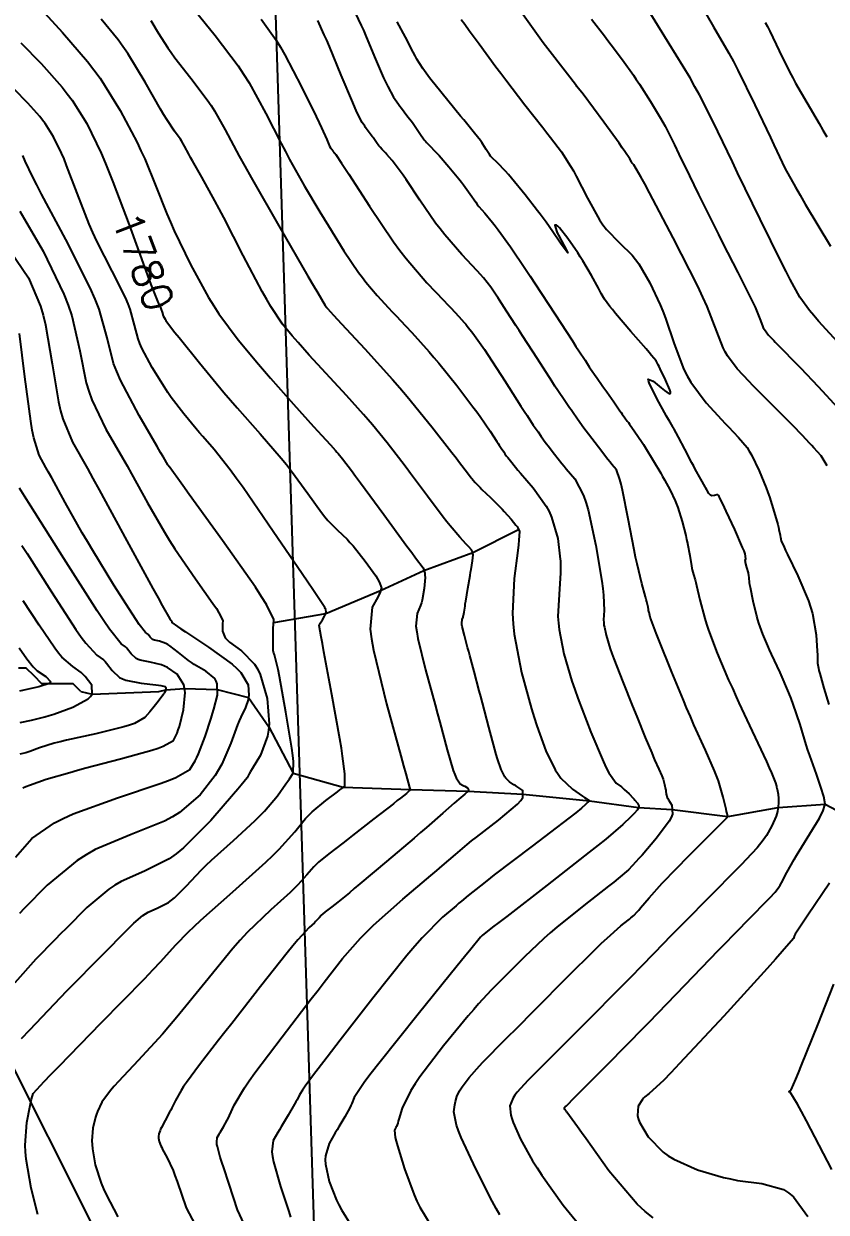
# Model space of a CAD drawing. Header units: metres. Extents: x 837117 to 838479, y 1189012 to 1191015.
# Drawn here: x 838181.6 to 838284.3, y 1190084.5 to 1190236.5 of the extents above; entities that cross this region are included whole.
import ezdxf

# ---------------------------------------------------------------- set-up
doc = ezdxf.new("R2010")
doc.units = ezdxf.units.M
doc.header["$LTSCALE"] = 0.3
for name, color, linetype in [('CORREDORVIA', 70, 'Continuous'), ('COTAS 10', 1, 'Continuous'), ('COTAS INT', 252, 'Continuous'), ('DRENAJE', 5, 'Continuous'), ('VIA1', 50, 'Continuous')]:
    doc.layers.add(name, color=color, linetype=linetype)
doc.styles.get("Standard").update_dxf_attribs({"font": 'simplex.shx'})

msp = doc.modelspace()

# ---------------------------------------------------------------- linework, layer by layer
at = {"layer": 'CORREDORVIA'}
msp.add_lwpolyline([(837910.68, 1191000.96), (838157.03, 1190996.19), (838237.17, 1190821.34), (838237, 1190602.88), (838240.03, 1190437.2), (838223.54, 1190366.27), (838212.2, 1190288.92), (838221.4, 1189997.88), (837954.54, 1189509.17), (837751.16, 1189231.38), (837593.19, 1189234.4), (837744.49, 1189686.61), (837750.28, 1189933.97), (837723.62, 1190051.52), (837726.09, 1190134.48), (837885.38, 1190229.43), (837983.18, 1190344.12), (837817.55, 1190502.19), (837798.03, 1190660.17), (837963.57, 1190795.98)], close=True, dxfattribs=at)
at = {"layer": 'COTAS 10'}
for points in [[(838284.47, 1190179.99), (838283.68, 1190181.27), (838282.77, 1190182.28), (838282.51, 1190182.56), (838282.24, 1190182.84), (838281.27, 1190183.89), (838280.07, 1190185.14), (838279.66, 1190185.55), (838279.22, 1190185.99), (838277.37, 1190187.83), (838275.43, 1190189.77), (838274.95, 1190190.27), (838274.48, 1190190.75), (838272.95, 1190192.39), (838271.71, 1190194.06), (838271.41, 1190194.56), (838271.14, 1190195.09), (838270.34, 1190197.17), (838269.09, 1190200.35), (838268.53, 1190201.58), (838267.88, 1190202.95), (838264.75, 1190209.14), (838261.72, 1190214.93), (838261.12, 1190216.05), (838260.62, 1190216.96), (838259.72, 1190218.5), (838259.5, 1190218.72), (838259.44, 1190218.8), (838259.39, 1190218.89), (838259.19, 1190219.25), (838258.55, 1190220.22), (838258.23, 1190220.69), (838257.83, 1190221.25), (838255.85, 1190223.97), (838253.2, 1190227.52), (838252.42, 1190228.54), (838252.38, 1190228.6), (838251.52, 1190229.72), (838248.1, 1190234.09), (838244.91, 1190238.59)], [(838211.99, 1190237.15), (838213.88, 1190234.47), (838214.44, 1190233.56), (838215, 1190232.59), (838217.15, 1190228.49), (838219.01, 1190224.68), (838219.39, 1190223.89), (838219.71, 1190223.22), (838220.39, 1190221.73), (838220.64, 1190221.12), (838220.7, 1190221), (838220.74, 1190220.9), (838220.85, 1190220.68), (838220.91, 1190220.59), (838220.93, 1190220.57), (838220.94, 1190220.55), (838221.01, 1190220.46), (838221.08, 1190220.37), (838221.11, 1190220.32), (838221.17, 1190220.24), (838221.22, 1190220.16), (838221.24, 1190220.14), (838221.25, 1190220.13), (838221.29, 1190220.08), (838221.35, 1190220.02), (838221.38, 1190220), (838221.4, 1190219.97), (838221.52, 1190219.83), (838222.27, 1190218.72), (838222.69, 1190218.08), (838223.2, 1190217.29), (838225.84, 1190213.21), (838228.94, 1190208.65), (838229.75, 1190207.55), (838230.54, 1190206.52), (838233.2, 1190203.4), (838235.37, 1190201.12), (838235.84, 1190200.62), (838236.25, 1190200.18), (838237.29, 1190199.08), (838237.97, 1190198.31), (838238.17, 1190198.09), (838238.36, 1190197.86), (838239.08, 1190196.97), (838240.14, 1190195.47), (838240.56, 1190194.85), (838241.03, 1190194.14), (838243.17, 1190190.85), (838245.24, 1190187.62), (838245.66, 1190186.96), (838246.03, 1190186.4), (838246.82, 1190185.2), (838247.21, 1190184.65), (838247.33, 1190184.49), (838247.44, 1190184.33), (838247.85, 1190183.73), (838248.36, 1190183.02), (838248.53, 1190182.78), (838248.72, 1190182.53), (838249.53, 1190181.48), (838250.48, 1190180.29), (838250.76, 1190179.95), (838251.05, 1190179.6), (838252.15, 1190178.31), (838253.26, 1190176.2), (838253.56, 1190175.33), (838253.85, 1190174.35), (838254.85, 1190169.78), (838255.6, 1190165.24), (838255.73, 1190164.28), (838255.82, 1190163.44), (838255.89, 1190161.47), (838255.83, 1190160.28), (838255.85, 1190159.94), (838255.88, 1190159.59), (838255.93, 1190159.33), (838256.14, 1190158.29), (838256.68, 1190156.56), (838256.9, 1190155.95), (838257.15, 1190155.27), (838258.29, 1190152.33), (838259.55, 1190149.22), (838259.87, 1190148.43), (838260.17, 1190147.67), (838261.17, 1190145.22), (838262, 1190143.23), (838262.19, 1190142.77), (838262.37, 1190142.35), (838262.9, 1190141.17), (838263.28, 1190140.31), (838263.37, 1190140.09), (838263.44, 1190139.88), (838263.65, 1190139.19), (838263.77, 1190138.61), (838263.79, 1190138.48), (838263.81, 1190138.35), (838263.85, 1190137.96), (838263.97, 1190137.54), (838264.04, 1190137.4), (838264.13, 1190137.24), (838264.59, 1190136.54), (838264.64, 1190135.42), (838264.47, 1190134.99), (838264.21, 1190134.5), (838262.61, 1190132.32), (838260.76, 1190130.17), (838260.35, 1190129.71), (838259.98, 1190129.29), (838259.01, 1190128.27), (838257.71, 1190127.17), (838257.14, 1190126.71), (838256.48, 1190126.18), (838253.31, 1190123.71), (838249.85, 1190120.94), (838249, 1190120.22), (838248.19, 1190119.51), (838245.68, 1190117.15), (838243.68, 1190115.14), (838243.21, 1190114.67), (838242.76, 1190114.22), (838241.43, 1190112.9), (838239.82, 1190111.14), (838239.19, 1190110.41), (838238.5, 1190109.58), (838235.34, 1190105.75), (838232.31, 1190101.79), (838231.69, 1190100.89), (838231.16, 1190100.06), (838230.04, 1190097.79), (838229.62, 1190096.38), (838229.53, 1190096.1), (838229.46, 1190095.87), (838229.31, 1190095.45), (838229.24, 1190095.32), (838229.21, 1190095.27), (838229.18, 1190095.21), (838229.04, 1190094.97), (838229.14, 1190094.04), (838229.26, 1190093.55), (838229.42, 1190092.97), (838230.33, 1190090.01), (838231.56, 1190086.7), (838231.93, 1190085.89), (838232.3, 1190085.12), (838233.74, 1190082.71)], [(838181.21, 1190234.12), (838183.78, 1190231.48), (838186.48, 1190228.43), (838187.13, 1190227.59), (838187.75, 1190226.76), (838189.65, 1190223.78), (838191.48, 1190219.99), (838192.05, 1190218.65), (838192.65, 1190217.19), (838192.97, 1190216.34), (838195.05, 1190210.83), (838197.19, 1190204.93), (838197.63, 1190203.75), (838198, 1190202.76), (838198.79, 1190200.83), (838199.08, 1190200.26), (838199.14, 1190200.12), (838199.18, 1190200), (838199.28, 1190199.66), (838199.36, 1190199.36), (838199.39, 1190199.26), (838199.44, 1190199.16), (838199.66, 1190198.74), (838199.77, 1190198.59), (838200.5, 1190197.6), (838200.93, 1190197.05), (838201.46, 1190196.39), (838204.08, 1190193.15), (838207.21, 1190189.38), (838208.05, 1190188.38), (838208.89, 1190187.41), (838211.84, 1190184.07), (838214.54, 1190180.96), (838215.21, 1190180.13), (838215.86, 1190179.3), (838217.95, 1190176.43), (838219.69, 1190174.01), (838220.11, 1190173.47), (838220.51, 1190172.99), (838221.76, 1190171.74), (838222.97, 1190170.59), (838223.35, 1190170.18), (838223.74, 1190169.73), (838225.3, 1190167.77), (838226.64, 1190165.89), (838226.89, 1190165.5), (838227.09, 1190165.15), (838227.37, 1190164.35), (838227.16, 1190163.7), (838227.04, 1190163.45), (838226.9, 1190163.17), (838226.2, 1190161.89), (838225.95, 1190159.09), (838226.1, 1190157.85), (838226.34, 1190156.41), (838228.01, 1190149.51), (838229.86, 1190142.87), (838230.21, 1190141.59), (838230.5, 1190140.55), (838230.98, 1190138.81), (838231.03, 1190138.67), (838231.04, 1190138.64), (838231.05, 1190138.62), (838231.09, 1190138.57), (838231.1, 1190138.54), (838231.09, 1190138.52), (838231.08, 1190138.5), (838230.99, 1190138.42), (838230.86, 1190138.3), (838230.82, 1190138.26), (838230.77, 1190138.22), (838230.58, 1190138.06), (838229.82, 1190137.45), (838229.41, 1190137.13), (838228.91, 1190136.74), (838226.42, 1190134.79), (838223.69, 1190132.66), (838223.04, 1190132.16), (838222.44, 1190131.69), (838220.65, 1190130.34), (838219.33, 1190129.26), (838219.01, 1190128.97), (838218.71, 1190128.68), (838217.83, 1190127.65), (838216.67, 1190126.34), (838216.2, 1190125.88), (838215.67, 1190125.37), (838213.22, 1190123.17), (838210.19, 1190120.24), (838209.29, 1190119.26), (838208.36, 1190118.22), (838204.78, 1190113.87), (838201.19, 1190109.42), (838200.25, 1190108.3), (838199.33, 1190107.25), (838196.2, 1190103.87), (838193.68, 1190101.21), (838193.15, 1190100.6), (838192.68, 1190100.05), (838191.58, 1190098.54), (838191, 1190097.34), (838190.87, 1190096.99), (838190.75, 1190096.62), (838190.4, 1190095.22), (838190.29, 1190093.61), (838190.31, 1190093.11), (838190.35, 1190092.59), (838190.71, 1190090.53), (838191.47, 1190088.17), (838191.77, 1190087.46), (838192.1, 1190086.73), (838193.62, 1190083.86)], [(838180.5, 1190129.92), (838182.58, 1190132.28), (838185.5, 1190134.3), (838186.62, 1190134.86), (838187.88, 1190135.43), (838193.59, 1190137.5), (838199.02, 1190139.32), (838200.11, 1190139.73), (838201.03, 1190140.1), (838202.84, 1190141.11), (838203.54, 1190142.22), (838203.75, 1190142.65), (838203.96, 1190143.13), (838204.8, 1190145.32), (838205.57, 1190147.69), (838205.75, 1190148.28), (838205.91, 1190148.84), (838206.36, 1190150.64), (838206.35, 1190152.09), (838206.21, 1190152.43), (838206.02, 1190152.75), (838204.87, 1190153.7), (838203.41, 1190154.54), (838203.03, 1190154.79), (838202.65, 1190155.05), (838201.39, 1190156.07), (838200.28, 1190156.94), (838200.01, 1190157.12), (838199.75, 1190157.26), (838198.93, 1190157.52), (838198.31, 1190157.65), (838198.18, 1190157.7), (838198.06, 1190157.76), (838197.75, 1190158.04), (838197.54, 1190158.34), (838197.47, 1190158.41), (838197.41, 1190158.47), (838197.14, 1190158.66), (838196.36, 1190159.68), (838195.96, 1190160.27), (838195.48, 1190160.99), (838193.11, 1190164.71), (838190.4, 1190169.13), (838189.71, 1190170.29), (838189.04, 1190171.42), (838186.87, 1190175.29), (838185.14, 1190178.46), (838184.75, 1190179.16), (838184.41, 1190179.78), (838183.52, 1190181.36), (838182.86, 1190183.54), (838182.66, 1190184.54), (838182.46, 1190185.71), (838181.7, 1190191.36), (838181, 1190196.9)], [(838285.08, 1190089.91), (838281.84, 1190096.16), (838281.2, 1190097.35), (838280.68, 1190098.31), (838279.73, 1190099.84), (838279.57, 1190099.86), (838279.56, 1190099.87), (838279.55, 1190099.88), (838279.59, 1190099.93), (838279.71, 1190100), (838279.74, 1190100.02), (838279.77, 1190100.04), (838279.87, 1190100.14), (838280.45, 1190101.48), (838280.79, 1190102.29), (838281.19, 1190103.28), (838283.27, 1190108.45), (838285.34, 1190113.65)]]:
    msp.add_lwpolyline(points, dxfattribs=at)
at = {"layer": 'COTAS INT'}
for points in [[(838183.75, 1190238.47), (838186.51, 1190235.45), (838189.74, 1190231.74), (838190.56, 1190230.67), (838191.34, 1190229.58), (838193.93, 1190225.45), (838196.07, 1190221.37), (838196.58, 1190220.3), (838197.06, 1190219.27), (838198.48, 1190215.76), (838199.88, 1190212.21), (838200.35, 1190211.14), (838200.85, 1190210.04), (838202.92, 1190205.76), (838205.24, 1190201.53), (838205.9, 1190200.46), (838206.57, 1190199.44), (838209.01, 1190196.1), (838211.62, 1190192.98), (838212.38, 1190192.09), (838213.15, 1190191.2), (838216.1, 1190187.88), (838218.69, 1190185.03), (838219.24, 1190184.42), (838219.72, 1190183.89), (838220.86, 1190182.65), (838221.51, 1190181.94), (838221.68, 1190181.74), (838221.84, 1190181.55), (838222.4, 1190180.86), (838223.53, 1190179.36), (838224.06, 1190178.65), (838224.68, 1190177.81), (838227.69, 1190173.73), (838230.65, 1190169.69), (838231.25, 1190168.89), (838231.74, 1190168.21), (838232.71, 1190166.91), (838232.93, 1190166.24), (838232.95, 1190165.98), (838232.96, 1190165.67), (838232.86, 1190164.28), (838232.59, 1190162.8), (838232.5, 1190162.45), (838232.39, 1190162.11), (838231.95, 1190161.1), (838231.8, 1190159.47), (838231.89, 1190158.75), (838232.03, 1190157.9), (838233.01, 1190153.88), (838234.25, 1190149.4), (838234.56, 1190148.26), (838234.85, 1190147.17), (838235.8, 1190143.64), (838236.57, 1190141), (838236.76, 1190140.49), (838236.93, 1190140.06), (838237.44, 1190139.28), (838237.84, 1190139.09), (838237.94, 1190139.04), (838238.04, 1190138.98), (838238.39, 1190138.77), (838238.54, 1190138.51), (838238.52, 1190138.43), (838238.47, 1190138.33), (838238.07, 1190137.95), (838237.29, 1190137.31), (838237, 1190137.06), (838236.68, 1190136.79), (838235.25, 1190135.52), (838233.15, 1190133.68), (838232.4, 1190133.04), (838231.58, 1190132.34), (838228.03, 1190129.33), (838224.63, 1190126.47), (838223.9, 1190125.87), (838223.28, 1190125.35), (838221.8, 1190124.15), (838221.03, 1190123.55), (838220.68, 1190123.28), (838220.18, 1190122.9), (838219.81, 1190122.6), (838219.72, 1190122.52), (838219.64, 1190122.44), (838219.39, 1190122.15), (838219.07, 1190121.78), (838218.94, 1190121.65), (838218.79, 1190121.51), (838218.1, 1190120.89), (838216.66, 1190119.31), (838216.03, 1190118.56), (838215.3, 1190117.67), (838211.87, 1190113.33), (838208.2, 1190108.62), (838207.32, 1190107.5), (838206.51, 1190106.46), (838204.09, 1190103.33), (838202.39, 1190101.05), (838202.03, 1190100.53), (838201.72, 1190100.06), (838200.99, 1190098.78), (838200.53, 1190097.8), (838200.39, 1190097.53), (838200.25, 1190097.25), (838199.69, 1190096.22), (838199.2, 1190095.31), (838199.1, 1190095.11), (838199.02, 1190094.94), (838198.85, 1190094.49), (838198.83, 1190094.16), (838198.83, 1190094.05), (838198.84, 1190093.95), (838198.92, 1190093.52), (838199.13, 1190092.94), (838199.23, 1190092.73), (838199.34, 1190092.5), (838199.9, 1190091.5), (838200.68, 1190089.82), (838200.93, 1190089.16), (838201.21, 1190088.41), (838202.37, 1190085.02), (838204.62, 1190080.77)], [(838268.47, 1190238.69), (838269.92, 1190236.16), (838271.88, 1190232.8), (838272.45, 1190231.74), (838273.03, 1190230.63), (838275.22, 1190226.16), (838277.19, 1190221.99), (838277.63, 1190221.06), (838278.03, 1190220.23), (838279.06, 1190218.08), (838280.4, 1190215.63), (838280.99, 1190214.62), (838281.66, 1190213.46), (838284.88, 1190208.08)], [(838210.65, 1190081.11), (838208.95, 1190084.75), (838207.88, 1190088.05), (838207.63, 1190088.82), (838207.4, 1190089.52), (838206.74, 1190091.52), (838206.37, 1190092.86), (838206.31, 1190093.15), (838206.28, 1190093.41), (838206.35, 1190094.02), (838206.61, 1190094.46), (838206.69, 1190094.61), (838206.78, 1190094.76), (838207.16, 1190095.4), (838207.62, 1190096.25), (838207.77, 1190096.54), (838207.91, 1190096.85), (838208.51, 1190098.15), (838209.84, 1190100.38), (838210.45, 1190101.27), (838211.17, 1190102.28), (838214.66, 1190106.92), (838218.39, 1190111.75), (838219.26, 1190112.88), (838220.06, 1190113.92), (838222.38, 1190116.92), (838224.71, 1190119.55), (838225.51, 1190120.36), (838226.38, 1190121.2), (838230.12, 1190124.51), (838233.71, 1190127.55), (838234.49, 1190128.21), (838235.17, 1190128.79), (838236.86, 1190130.26), (838238.37, 1190131.52), (838238.93, 1190131.97), (838239.56, 1190132.46), (838242.37, 1190134.62), (838244.81, 1190136.69), (838245.21, 1190137.13), (838245.49, 1190137.52), (838245.47, 1190138.43), (838244.71, 1190138.93), (838244.53, 1190139.05), (838244.35, 1190139.17), (838243.79, 1190139.55), (838243.32, 1190140.01), (838243.2, 1190140.17), (838243.08, 1190140.35), (838242.7, 1190141.12), (838242.24, 1190142.49), (838242.08, 1190143.03), (838241.9, 1190143.66), (838241.12, 1190146.52), (838240.3, 1190149.66), (838240.09, 1190150.45), (838239.89, 1190151.2), (838239.24, 1190153.65), (838238.69, 1190155.72), (838238.56, 1190156.23), (838238.42, 1190156.71), (838238, 1190158.25), (838237.72, 1190159.4), (838237.68, 1190159.64), (838237.66, 1190159.85), (838237.7, 1190160.31), (838237.83, 1190160.61), (838237.86, 1190160.71), (838237.88, 1190160.81), (838237.96, 1190161.25), (838238.08, 1190162.01), (838238.12, 1190162.32), (838238.18, 1190162.67), (838238.45, 1190164.27), (838238.73, 1190165.95), (838238.8, 1190166.35), (838238.86, 1190166.72), (838239.04, 1190167.81), (838239.11, 1190168.57), (838239.1, 1190168.73), (838239.08, 1190168.88), (838238.93, 1190169.23), (838238.56, 1190169.6), (838238.41, 1190169.77), (838238.23, 1190169.95), (838237.4, 1190170.84), (838236.17, 1190172.28), (838235.75, 1190172.82), (838235.28, 1190173.42), (838233.28, 1190176.09), (838231.12, 1190179), (838230.55, 1190179.75), (838230, 1190180.48), (838228.12, 1190182.92), (838226.23, 1190185.23), (838225.67, 1190185.88), (838225.1, 1190186.54), (838222.92, 1190188.96), (838220.79, 1190191.25), (838220.26, 1190191.82), (838219.75, 1190192.37), (838218.12, 1190194.16), (838216.7, 1190195.76), (838216.33, 1190196.19), (838215.96, 1190196.62), (838214.71, 1190198.12), (838213.2, 1190200.36), (838212.68, 1190201.26), (838212.11, 1190202.27), (838209.67, 1190206.91), (838207.19, 1190211.74), (838206.6, 1190212.87), (838206.05, 1190213.91), (838204.38, 1190216.91), (838203.19, 1190218.99), (838202.93, 1190219.45), (838202.71, 1190219.85), (838202.16, 1190220.87), (838201.76, 1190221.58), (838201.63, 1190221.79), (838201.48, 1190222), (838200.87, 1190222.81), (838199.88, 1190224.28), (838199.5, 1190224.91), (838199.07, 1190225.63), (838197.12, 1190229.06), (838194.88, 1190232.76), (838194.26, 1190233.66), (838193.65, 1190234.51), (838191.46, 1190237.12)], [(838197.85, 1190236.96), (838198.79, 1190235.4), (838200.01, 1190233.47), (838200.44, 1190232.86), (838200.91, 1190232.21), (838202.96, 1190229.58), (838205.05, 1190226.82), (838205.55, 1190226.1), (838206.01, 1190225.39), (838207.38, 1190222.96), (838209.15, 1190219.62), (838209.86, 1190218.33), (838210.68, 1190216.89), (838214.42, 1190210.38), (838217.96, 1190204.27), (838218.65, 1190203.09), (838219.21, 1190202.13), (838220.17, 1190200.49), (838220.29, 1190200.31), (838220.32, 1190200.27), (838220.35, 1190200.23), (838220.45, 1190200.11), (838221.24, 1190199.27), (838222.28, 1190198.16), (838225.25, 1190194.97), (838228.8, 1190191.04), (838229.74, 1190189.95), (838230.66, 1190188.87), (838233.83, 1190184.97), (838236.39, 1190181.7), (838236.93, 1190181.01), (838237.38, 1190180.42), (838238.41, 1190179.07), (838238.88, 1190178.44), (838238.99, 1190178.3), (838239.09, 1190178.17), (838239.39, 1190177.83), (838239.83, 1190177.39), (838240.02, 1190177.19), (838240.25, 1190176.97), (838241.34, 1190175.91), (838242.54, 1190174.72), (838242.83, 1190174.42), (838243.11, 1190174.12), (838243.98, 1190173.17), (838244.61, 1190172.39), (838244.74, 1190172.21), (838244.84, 1190172.05), (838245.05, 1190171.59), (838244.98, 1190170.46), (838244.92, 1190169.86), (838244.84, 1190169.15), (838244.37, 1190165.57), (838244.16, 1190161.07), (838244.23, 1190159.77), (838244.37, 1190158.45), (838245.32, 1190153.51), (838246.61, 1190148.89), (838246.95, 1190147.77), (838247.29, 1190146.72), (838248.44, 1190143.51), (838249.63, 1190141.09), (838250, 1190140.53), (838250.37, 1190140.02), (838251.85, 1190138.61), (838253.14, 1190137.72), (838253.4, 1190137.54), (838253.61, 1190137.39), (838254.03, 1190137.1), (838252.98, 1190136.16), (838252.28, 1190135.59), (838251.39, 1190134.9), (838246.67, 1190131.3), (838241.83, 1190127.62), (838240.86, 1190126.87), (838240.05, 1190126.25), (838238.47, 1190125), (838237.65, 1190124.28), (838237.31, 1190124), (838236.94, 1190123.68), (838235.19, 1190122.2), (838232.58, 1190119.57), (838231.66, 1190118.52), (838230.65, 1190117.33), (838226.29, 1190111.87), (838222.11, 1190106.46), (838220.43, 1190104.29), (838218.56, 1190101.87), (838217.62, 1190100.61), (838217.42, 1190100.34), (838217.25, 1190100.1), (838216.9, 1190099.5), (838216.57, 1190098.86), (838216.42, 1190098.6), (838216.25, 1190098.3), (838215.42, 1190096.89), (838214.53, 1190095.39), (838214.32, 1190095.02), (838214.12, 1190094.68), (838213.52, 1190093.64), (838213.35, 1190092.2), (838213.43, 1190091.6), (838213.55, 1190090.93), (838214.44, 1190087.76), (838215.5, 1190084.54), (838215.73, 1190083.82)], [(838203.54, 1190238.22), (838206.1, 1190235.06), (838209.01, 1190231.17), (838209.73, 1190230.09), (838210.42, 1190229), (838212.59, 1190225.06), (838214.53, 1190221.22), (838215.07, 1190220.2), (838215.6, 1190219.2), (838217.54, 1190215.75), (838219.48, 1190212.47), (838220.03, 1190211.57), (838220.58, 1190210.68), (838222.58, 1190207.51), (838224.46, 1190204.72), (838224.93, 1190204.07), (838225.38, 1190203.48), (838226.82, 1190201.76), (838228.3, 1190200.19), (838228.77, 1190199.7), (838229.26, 1190199.17), (838230.46, 1190197.88), (838231.27, 1190197.02), (838233.47, 1190194.56), (838234.09, 1190193.84), (838234.72, 1190193.1), (838237.02, 1190190.25), (838239.1, 1190187.54), (838239.58, 1190186.89), (838240.02, 1190186.28), (838241.29, 1190184.43), (838242.14, 1190183.11), (838242.31, 1190182.84), (838242.46, 1190182.61), (838242.79, 1190182.12), (838242.95, 1190181.9), (838243.04, 1190181.77), (838243.2, 1190181.52), (838243.41, 1190181.23), (838243.48, 1190181.14), (838243.56, 1190181.03), (838243.89, 1190180.6), (838244.56, 1190179.79), (838244.86, 1190179.44), (838245.2, 1190179.04), (838246.83, 1190177.17), (838248.48, 1190174.82), (838248.84, 1190174.13), (838249.16, 1190173.42), (838249.95, 1190170.69), (838250.27, 1190168.02), (838250.29, 1190167.85), (838250.32, 1190167.07), (838250.33, 1190166.3), (838250.13, 1190163.52), (838249.99, 1190160.68), (838250.04, 1190159.86), (838250.12, 1190159.02), (838250.73, 1190155.9), (838251.77, 1190152.42), (838252.13, 1190151.35), (838252.52, 1190150.25), (838254.18, 1190145.9), (838255.81, 1190142.09), (838256.18, 1190141.32), (838256.52, 1190140.68), (838257.44, 1190139.38), (838258.12, 1190138.88), (838258.3, 1190138.73), (838258.47, 1190138.57), (838259.09, 1190138), (838259.61, 1190137.45), (838259.74, 1190137.32), (838259.85, 1190137.19), (838260.17, 1190136.79), (838260.33, 1190136.45), (838260.33, 1190136.35), (838260.32, 1190136.26), (838260.16, 1190135.94), (838259.71, 1190135.46), (838259.52, 1190135.27), (838259.31, 1190135.06), (838258.31, 1190134.09), (838256.1, 1190132.22), (838255.13, 1190131.43), (838253.99, 1190130.53), (838248.6, 1190126.33), (838243.42, 1190122.32), (838242.42, 1190121.55), (838241.61, 1190120.92), (838240.27, 1190119.86), (838240.18, 1190119.77), (838240.15, 1190119.75), (838240.13, 1190119.73), (838240.07, 1190119.66), (838238.81, 1190118.12), (838238.03, 1190117.16), (838237.07, 1190115.98), (838232.07, 1190109.8), (838227.03, 1190103.5), (838226.05, 1190102.24), (838225.26, 1190101.19), (838223.88, 1190099.15), (838223.57, 1190098.36), (838223.45, 1190098.1), (838223.31, 1190097.82), (838222.67, 1190096.67), (838221.9, 1190095.38), (838221.69, 1190095.01), (838221.47, 1190094.64), (838220.69, 1190093.26), (838220.2, 1190091.66), (838220.18, 1190091.15), (838220.2, 1190090.6), (838220.69, 1190088.38), (838221.62, 1190086.02), (838221.93, 1190085.39), (838222.25, 1190084.77), (838223.59, 1190082.64)], [(838242.52, 1190084.12), (838242.06, 1190084.94), (838241.56, 1190085.86), (838239.45, 1190090), (838237.59, 1190094.03), (838237.25, 1190094.88), (838236.98, 1190095.62), (838236.63, 1190097.32), (838236.78, 1190098.2), (838236.82, 1190098.42), (838236.87, 1190098.62), (838237.03, 1190099.27), (838237.38, 1190099.99), (838237.54, 1190100.24), (838237.72, 1190100.52), (838238.62, 1190101.7), (838239.92, 1190103.19), (838240.35, 1190103.66), (838240.82, 1190104.15), (838242.79, 1190106.14), (838245.39, 1190108.72), (838246.26, 1190109.59), (838247.19, 1190110.52), (838251.09, 1190114.44), (838254.78, 1190118.11), (838255.58, 1190118.89), (838256.28, 1190119.55), (838258.02, 1190121.1), (838258.96, 1190121.83), (838259.15, 1190121.98), (838259.32, 1190122.12), (838259.71, 1190122.45), (838260.13, 1190122.91), (838260.33, 1190123.13), (838260.56, 1190123.4), (838261.66, 1190124.7), (838263.33, 1190126.56), (838263.92, 1190127.18), (838264.56, 1190127.85), (838267.29, 1190130.63), (838270.71, 1190134.04), (838271.45, 1190134.78), (838271.6, 1190134.93), (838271.65, 1190134.98), (838271.71, 1190135.04), (838271.73, 1190135.07), (838271.73, 1190135.08), (838271.73, 1190135.11), (838271.64, 1190135.5), (838271.58, 1190135.74), (838271.52, 1190136.03), (838271.16, 1190137.57), (838270.54, 1190139.65), (838270.31, 1190140.29), (838270.05, 1190140.96), (838268.89, 1190143.59), (838267.41, 1190146.84), (838266.95, 1190147.89), (838266.47, 1190149), (838266.07, 1190149.98), (838264.56, 1190153.59), (838262.89, 1190157.72), (838262.56, 1190158.55), (838262.29, 1190159.25), (838261.81, 1190160.63), (838261.71, 1190161.04), (838261.69, 1190161.12), (838261.68, 1190161.19), (838261.63, 1190161.35), (838261.59, 1190161.48), (838261.58, 1190161.53), (838261.57, 1190161.59), (838261.52, 1190161.88), (838261.37, 1190162.56), (838261.29, 1190162.86), (838261.2, 1190163.21), (838260.73, 1190164.91), (838260.11, 1190167.42), (838259.93, 1190168.28), (838259.73, 1190169.22), (838258.97, 1190173.21), (838258.25, 1190176.88), (838258.08, 1190177.62), (838257.93, 1190178.24), (838257.47, 1190179.46), (838256.89, 1190180.16), (838256.66, 1190180.45), (838256.39, 1190180.79), (838255.17, 1190182.35), (838253.88, 1190184.02), (838253.58, 1190184.43), (838253.3, 1190184.8), (838252.49, 1190185.94), (838251.84, 1190186.89), (838251.66, 1190187.14), (838251.48, 1190187.4), (838250.86, 1190188.28), (838249.95, 1190189.63), (838249.6, 1190190.18), (838249.19, 1190190.8), (838247.36, 1190193.65), (838245.45, 1190196.62), (838245.01, 1190197.31), (838244.6, 1190197.95), (838243.4, 1190199.79), (838242.51, 1190201.16), (838242.28, 1190201.5), (838242.07, 1190201.82), (838241.38, 1190202.83), (838240.44, 1190204.03), (838240.06, 1190204.46), (838239.64, 1190204.94), (838237.69, 1190207.03), (838235.48, 1190209.55), (838234.89, 1190210.29), (838234.31, 1190211.05), (838232.29, 1190213.97), (838230.55, 1190216.6), (838230.15, 1190217.19), (838229.79, 1190217.7), (838228.76, 1190219.05), (838228.08, 1190219.83), (838227.93, 1190220), (838227.79, 1190220.14), (838227.45, 1190220.48), (838227.2, 1190220.74), (838227.12, 1190220.83), (838227.04, 1190220.93), (838226.74, 1190221.36), (838226.41, 1190221.86), (838226.31, 1190222), (838226.21, 1190222.14), (838225.82, 1190222.64), (838225.44, 1190223.15), (838225.33, 1190223.29), (838225.23, 1190223.43), (838224.89, 1190223.92), (838224.28, 1190225.16), (838224.01, 1190225.76), (838223.7, 1190226.47), (838222.23, 1190229.99), (838220.71, 1190233.64), (838220.37, 1190234.44), (838220.06, 1190235.15), (838219.25, 1190236.95)], [(838224.03, 1190237.96), (838224.8, 1190236.31), (838225.06, 1190235.73), (838225.34, 1190235.09), (838226.5, 1190232.32), (838227.66, 1190229.63), (838227.93, 1190229.03), (838228.18, 1190228.51), (838228.92, 1190227.17), (838229.56, 1190226.25), (838229.74, 1190226), (838229.93, 1190225.75), (838230.64, 1190224.83), (838231.34, 1190223.91), (838231.53, 1190223.65), (838231.7, 1190223.4), (838232.31, 1190222.49), (838232.87, 1190221.7), (838233.01, 1190221.51), (838233.14, 1190221.34), (838233.6, 1190220.88), (838234.23, 1190220.26), (838234.48, 1190219.99), (838234.75, 1190219.69), (838236, 1190218.26), (838237.31, 1190216.69), (838237.61, 1190216.29), (838237.9, 1190215.92), (838238.74, 1190214.73), (838239.45, 1190213.71), (838239.65, 1190213.44), (838239.86, 1190213.18), (838240.63, 1190212.3), (838241.61, 1190211.13), (838241.95, 1190210.69), (838242.32, 1190210.19), (838243.89, 1190207.99), (838245.83, 1190205.13), (838246.43, 1190204.23), (838247.07, 1190203.28), (838249.59, 1190199.42), (838251.84, 1190195.97), (838252.29, 1190195.27), (838252.67, 1190194.68), (838253.45, 1190193.49), (838253.85, 1190192.87), (838254, 1190192.65), (838254.17, 1190192.41), (838254.9, 1190191.36), (838254.94, 1190191.31), (838255.75, 1190190.14), (838255.99, 1190189.8), (838256.24, 1190189.45), (838257.13, 1190188.15), (838257.9, 1190187.03), (838258.07, 1190186.8), (838258.21, 1190186.6), (838258.55, 1190186.13), (838258.86, 1190185.7), (838259, 1190185.52), (838259.14, 1190185.32), (838259.83, 1190184.35), (838260.69, 1190183.1), (838260.94, 1190182.71), (838261.2, 1190182.3), (838262.19, 1190180.68), (838263.15, 1190179.03), (838263.39, 1190178.61), (838263.62, 1190178.2), (838264.36, 1190176.86), (838265, 1190175.49), (838265.17, 1190175.07), (838265.33, 1190174.63), (838265.89, 1190172.87), (838266.36, 1190171.05), (838266.47, 1190170.57), (838266.57, 1190170.1), (838266.58, 1190170.03), (838266.86, 1190168.49), (838267.07, 1190167.18), (838267.13, 1190166.9), (838267.18, 1190166.65), (838267.34, 1190166.08), (838267.56, 1190165.38), (838267.64, 1190165.05), (838267.73, 1190164.67), (838268.15, 1190162.83), (838268.78, 1190160.43), (838269.01, 1190159.71), (838269.27, 1190158.96), (838270.39, 1190156.01), (838271.85, 1190152.57), (838272.32, 1190151.51), (838272.82, 1190150.41), (838273.17, 1190149.67), (838274.87, 1190146.01), (838276.69, 1190142.13), (838277.04, 1190141.35), (838277.33, 1190140.7), (838277.86, 1190139.41), (838277.96, 1190138.98), (838277.99, 1190138.86), (838278.02, 1190138.76), (838278.12, 1190138.4), (838278.19, 1190137.95), (838278.21, 1190137.78), (838278.22, 1190137.6), (838278.24, 1190136.77), (838278.12, 1190135.75), (838278.03, 1190135.44), (838277.93, 1190135.13), (838277.39, 1190133.91), (838276.7, 1190132.69), (838276.49, 1190132.38), (838276.29, 1190132.08), (838275.51, 1190131.09), (838274.11, 1190129.6), (838273.51, 1190128.98), (838272.81, 1190128.27), (838269.53, 1190124.96), (838266.06, 1190121.47), (838265.24, 1190120.65), (838264.49, 1190119.88), (838262.29, 1190117.62), (838260.6, 1190115.88), (838260.18, 1190115.44), (838259.77, 1190115.02), (838258.42, 1190113.66), (838256.77, 1190112), (838256.17, 1190111.39), (838255.5, 1190110.72), (838252.57, 1190107.76), (838249.55, 1190104.73), (838248.83, 1190104), (838248.15, 1190103.33), (838246.14, 1190101.33), (838244.75, 1190099.82), (838244.47, 1190099.46), (838244.24, 1190099.11), (838243.81, 1190098.07), (838243.93, 1190096.87), (838244.06, 1190096.44), (838244.23, 1190095.95), (838245.17, 1190093.81), (838246.74, 1190091.03), (838247.31, 1190090.14), (838247.93, 1190089.19), (838250.67, 1190085.35), (838253.54, 1190081.84)], [(838262.2, 1190083.74), (838261.16, 1190084.55), (838260.13, 1190085.48), (838256.52, 1190089.74), (838253.58, 1190093.84), (838252.99, 1190094.68), (838252.49, 1190095.37), (838251.47, 1190096.79), (838251.13, 1190097.25), (838251.06, 1190097.34), (838251, 1190097.43), (838250.88, 1190097.62), (838250.84, 1190097.71), (838250.83, 1190097.73), (838250.83, 1190097.75), (838250.82, 1190097.8), (838250.84, 1190097.85), (838250.85, 1190097.86), (838250.86, 1190097.88), (838250.93, 1190097.94), (838251.07, 1190098.09), (838251.2, 1190098.22), (838251.98, 1190099), (838255.69, 1190102.73), (838259.36, 1190106.44), (838260.48, 1190107.59), (838261.65, 1190108.78), (838266.23, 1190113.52), (838270.53, 1190117.98), (838271.51, 1190118.99), (838272.41, 1190119.91), (838274.89, 1190122.42), (838276.49, 1190124.04), (838276.83, 1190124.39), (838277.12, 1190124.69), (838277.81, 1190125.42), (838278.28, 1190126.07), (838278.44, 1190126.33), (838278.6, 1190126.62), (838279.32, 1190127.92), (838280.24, 1190129.61), (838280.55, 1190130.13), (838280.88, 1190130.68), (838282.25, 1190132.88), (838283.47, 1190134.91), (838283.7, 1190135.35), (838283.89, 1190135.74), (838284.19, 1190136.7), (838284.03, 1190137.67), (838283.92, 1190138.05), (838283.79, 1190138.49), (838283.09, 1190140.5), (838282.24, 1190142.9), (838282.01, 1190143.58), (838281.79, 1190144.28), (838280.99, 1190146.86), (838280.13, 1190149.49), (838279.85, 1190150.21), (838279.57, 1190150.94), (838278.43, 1190153.54), (838277.34, 1190155.87), (838277.09, 1190156.42), (838276.86, 1190156.93), (838276.21, 1190158.43), (838275.72, 1190159.83), (838275.59, 1190160.27), (838275.46, 1190160.75), (838274.99, 1190162.66), (838274.64, 1190164.39), (838274.57, 1190164.74), (838274.52, 1190165.04), (838274.46, 1190165.65), (838274.44, 1190166), (838274.41, 1190166.14), (838274.38, 1190166.29), (838274.18, 1190166.97), (838274.01, 1190167.62), (838273.99, 1190167.75), (838273.98, 1190167.86), (838274.07, 1190168.09), (838273.95, 1190168.72), (838273.82, 1190169.08), (838273.64, 1190169.53), (838272.62, 1190171.84), (838271.54, 1190174.18), (838271.33, 1190174.64), (838271.14, 1190175.02), (838270.78, 1190175.75), (838270.67, 1190175.95), (838270.64, 1190176), (838270.62, 1190176.05), (838270.57, 1190176.19), (838270.46, 1190176.27), (838270.41, 1190176.27), (838270.35, 1190176.27), (838270.02, 1190176.19), (838269.68, 1190176.15), (838269.59, 1190176.17), (838269.52, 1190176.21), (838269.3, 1190176.43), (838269.04, 1190176.91), (838268.94, 1190177.1), (838268.82, 1190177.31), (838268.28, 1190178.28), (838267.58, 1190179.55), (838267.37, 1190179.95), (838267.14, 1190180.38), (838266.23, 1190182.1), (838265.42, 1190183.63), (838265.12, 1190184.19), (838264.86, 1190184.69), (838264.78, 1190184.82), (838264.75, 1190184.86), (838264.74, 1190184.89), (838264.68, 1190184.97), (838264.34, 1190185.57), (838264.14, 1190185.92), (838263.9, 1190186.35), (838262.67, 1190188.58), (838261.66, 1190190.6), (838261.57, 1190190.9), (838261.56, 1190191.09), (838262.19, 1190190.82), (838263.2, 1190189.96), (838263.43, 1190189.77), (838263.64, 1190189.61), (838264.22, 1190189.19), (838264.42, 1190189.29), (838264.38, 1190189.46), (838264.32, 1190189.69), (838263.75, 1190190.99), (838263.08, 1190192.39), (838262.94, 1190192.68), (838262.82, 1190192.92), (838262.56, 1190193.41), (838261.98, 1190194.11), (838261.67, 1190194.48), (838261.29, 1190194.93), (838259.34, 1190197.18), (838257.37, 1190199.49), (838256.96, 1190199.97), (838256.63, 1190200.38), (838255.94, 1190201.3), (838255.52, 1190202.05), (838255.35, 1190202.36), (838255.16, 1190202.72), (838254.27, 1190204.34), (838253.18, 1190206.23), (838252.85, 1190206.74), (838252.52, 1190207.25), (838251.24, 1190209.07), (838250.17, 1190210.42), (838249.97, 1190210.64), (838249.81, 1190210.79), (838249.57, 1190210.76), (838249.78, 1190210.06), (838249.89, 1190209.8), (838250.04, 1190209.5), (838250.77, 1190208.14), (838251.25, 1190207.23), (838251.23, 1190207.22), (838251.15, 1190207.31), (838250.31, 1190208.49), (838249.26, 1190210.03), (838249.05, 1190210.34), (838248.87, 1190210.61), (838248.48, 1190211.16), (838247.96, 1190211.83), (838247.69, 1190212.18), (838247.37, 1190212.59), (838245.77, 1190214.64), (838244.03, 1190216.79), (838243.63, 1190217.26), (838243.27, 1190217.68), (838242.23, 1190218.74), (838241.51, 1190219.43), (838241.34, 1190219.62), (838241.2, 1190219.8), (838240.79, 1190220.44), (838240.37, 1190221.15), (838240.22, 1190221.37), (838240.05, 1190221.61), (838239.31, 1190222.55), (838238.27, 1190223.82), (838237.91, 1190224.26), (838237.52, 1190224.73), (838235.86, 1190226.74), (838234.25, 1190228.73), (838233.88, 1190229.2), (838233.55, 1190229.62), (838232.67, 1190230.83), (838231.93, 1190232.03), (838231.7, 1190232.45), (838231.45, 1190232.91), (838230.44, 1190234.85), (838229.41, 1190236.81)], [(838237.59, 1190237.1), (838238.04, 1190236.5), (838238.62, 1190235.7), (838239.89, 1190233.97), (838242.03, 1190231.04), (838242.65, 1190230.21), (838243.04, 1190229.7), (838243.3, 1190229.36), (838245.76, 1190226.19), (838248.03, 1190223.29), (838248.56, 1190222.6), (838249.04, 1190221.98), (838250.43, 1190220.14), (838251.6, 1190218.33), (838251.96, 1190217.71), (838252.33, 1190217.04), (838253.76, 1190214.23), (838255.31, 1190211.45), (838255.75, 1190210.8), (838256.19, 1190210.21), (838257.85, 1190208.52), (838259.47, 1190206.93), (838259.91, 1190206.39), (838260.33, 1190205.82), (838261.77, 1190203.41), (838263.09, 1190200.58), (838263.43, 1190199.75), (838263.76, 1190198.88), (838264.85, 1190195.57), (838266.11, 1190192.31), (838266.53, 1190191.48), (838266.99, 1190190.68), (838268.95, 1190188.06), (838270.92, 1190185.91), (838271.39, 1190185.41), (838271.83, 1190184.95), (838273.13, 1190183.61), (838274.2, 1190182.31), (838274.49, 1190181.86), (838274.77, 1190181.38), (838275.77, 1190179.35), (838276.65, 1190177.16), (838276.87, 1190176.58), (838277.07, 1190176.01), (838277.69, 1190174.05), (838278.13, 1190172.45), (838278.22, 1190172.11), (838278.29, 1190171.81), (838278.45, 1190171.11), (838278.51, 1190170.75), (838278.52, 1190170.66), (838278.54, 1190170.59), (838278.58, 1190170.38), (838278.94, 1190169.59), (838279.15, 1190169.16), (838279.4, 1190168.62), (838280.72, 1190165.91), (838282.07, 1190162.72), (838282.35, 1190161.89), (838282.58, 1190161.08), (838283.05, 1190158.36), (838283.2, 1190156.24), (838283.22, 1190155.81), (838283.24, 1190155.45), (838283.24, 1190154.74), (838283.34, 1190154.1), (838283.42, 1190153.78), (838283.52, 1190153.4), (838284.05, 1190151.52), (838284.68, 1190149.45)], [(838254.27, 1190237.15), (838255.95, 1190234.99), (838256.39, 1190234.42), (838256.82, 1190233.86), (838258.26, 1190231.93), (838259.64, 1190229.98), (838260.02, 1190229.41), (838260.41, 1190228.83), (838261.84, 1190226.61), (838263.13, 1190224.48), (838263.43, 1190223.95), (838263.71, 1190223.45), (838264.54, 1190221.84), (838264.91, 1190221.06), (838265.48, 1190219.87), (838265.83, 1190219.14), (838266.23, 1190218.33), (838267.98, 1190214.72), (838269.98, 1190210.67), (838270.53, 1190209.58), (838271.07, 1190208.5), (838273.01, 1190204.72), (838274.62, 1190201.56), (838274.95, 1190200.88), (838275.23, 1190200.27), (838275.83, 1190198.78), (838276.17, 1190197.88), (838276.29, 1190197.65), (838276.42, 1190197.43), (838276.96, 1190196.71), (838277.62, 1190196.01), (838277.82, 1190195.8), (838278.03, 1190195.58), (838278.86, 1190194.75), (838280.08, 1190193.5), (838280.54, 1190193.03), (838281.04, 1190192.5), (838281.05, 1190192.5), (838283.3, 1190190.11), (838285.83, 1190187.39)], [(838286.28, 1190195.33), (838283.37, 1190198.51), (838282.75, 1190199.22), (838282.21, 1190199.86), (838280.95, 1190201.56), (838279.72, 1190203.84), (838279.21, 1190204.84), (838278.62, 1190206.01), (838275.88, 1190211.56), (838273, 1190217.49), (838272.32, 1190218.89), (838271.7, 1190220.19), (838269.88, 1190224), (838268.12, 1190227.44), (838267.53, 1190228.5), (838266.9, 1190229.61), (838264.25, 1190234), (838261.89, 1190237.79)], [(838276.52, 1190236.72), (838276.81, 1190236.18), (838277.11, 1190235.59), (838278.32, 1190233.09), (838279.66, 1190230.38), (838280.05, 1190229.65), (838280.43, 1190228.94), (838281.86, 1190226.46), (838283.44, 1190223.79), (838283.92, 1190222.95), (838284.42, 1190222.07)], [(838183.36, 1190084.18), (838182.51, 1190087.55), (838181.86, 1190091.24), (838181.78, 1190092.17), (838181.74, 1190093.06), (838181.95, 1190095.95), (838182.38, 1190098.11), (838182.47, 1190098.55), (838182.55, 1190098.92), (838182.77, 1190099.65), (838184.2, 1190101.2), (838185.05, 1190102.08), (838186.09, 1190103.16), (838191.49, 1190108.68), (838197.01, 1190114.35), (838198.13, 1190115.52), (838199.08, 1190116.51), (838201.03, 1190118.68), (838202.65, 1190120.35), (838203.38, 1190121.03), (838204.23, 1190121.82), (838208.35, 1190125.46), (838212.56, 1190129.24), (838213.47, 1190130.11), (838214.28, 1190130.91), (838216.27, 1190133.15), (838217.66, 1190134.83), (838218.08, 1190135.27), (838218.52, 1190135.7), (838220.27, 1190137.15), (838221.77, 1190138.28), (838222.06, 1190138.5), (838222.29, 1190138.68), (838222.67, 1190139), (838222.67, 1190139.28), (838222.67, 1190139.63), (838222.67, 1190140.58), (838222.41, 1190142.84), (838222.25, 1190143.86), (838222.06, 1190145.04), (838221.04, 1190150.71), (838220.02, 1190156.18), (838219.82, 1190157.24), (838219.67, 1190158.09), (838219.42, 1190159.53), (838219.48, 1190159.73), (838219.52, 1190159.8), (838219.56, 1190159.89), (838219.82, 1190160.29), (838220.08, 1190160.73), (838220.14, 1190160.83), (838220.19, 1190160.93), (838220.29, 1190161.25), (838220.24, 1190161.6), (838220.19, 1190161.72), (838220.13, 1190161.84), (838219.79, 1190162.38), (838218.57, 1190164.16), (838217.95, 1190165.07), (838217.21, 1190166.15), (838213.53, 1190171.58), (838209.65, 1190177.2), (838208.79, 1190178.41), (838208.01, 1190179.47), (838205.96, 1190182.05), (838204.48, 1190183.73), (838204.06, 1190184.22), (838203.63, 1190184.72), (838202.05, 1190186.62), (838200.45, 1190188.74), (838200.01, 1190189.37), (838199.57, 1190190.03), (838198, 1190192.57), (838196.7, 1190195.04), (838196.44, 1190195.64), (838196.22, 1190196.22), (838195.76, 1190198), (838195.21, 1190200.01), (838194.92, 1190200.72), (838194.58, 1190201.5), (838192.87, 1190204.89), (838190.92, 1190208.75), (838190.43, 1190209.83), (838189.95, 1190210.92), (838188.39, 1190214.89), (838187.05, 1190218.43), (838186.72, 1190219.25), (838186.4, 1190220), (838185.38, 1190222.1), (838184.32, 1190223.77), (838183.98, 1190224.23), (838183.61, 1190224.7), (838182.1, 1190226.4), (838180.32, 1190228.2)], [(838181.29, 1190106.68), (838182.33, 1190107.81), (838187.1, 1190112.78), (838191.8, 1190117.55), (838192.79, 1190118.56), (838193.65, 1190119.43), (838195.66, 1190121.44), (838196.82, 1190122.43), (838197.16, 1190122.66), (838197.49, 1190122.86), (838198.75, 1190123.41), (838200.09, 1190124.09), (838200.49, 1190124.38), (838200.89, 1190124.71), (838202.42, 1190126.25), (838204.3, 1190128.25), (838204.93, 1190128.86), (838205.6, 1190129.5), (838208.42, 1190132.03), (838211.17, 1190134.55), (838211.81, 1190135.19), (838212.4, 1190135.79), (838214.05, 1190137.75), (838215.15, 1190139.28), (838215.38, 1190139.61), (838215.59, 1190139.91), (838216.08, 1190140.65), (838216.12, 1190142.15), (838216.04, 1190142.92), (838215.92, 1190143.84), (838215.15, 1190148.47), (838214.3, 1190153.02), (838214.13, 1190153.9), (838213.98, 1190154.6), (838213.66, 1190155.78), (838213.55, 1190156.14), (838213.53, 1190156.33), (838213.51, 1190156.56), (838213.49, 1190157.73), (838213.51, 1190159.01), (838213.52, 1190159.3), (838213.54, 1190159.57), (838213.61, 1190160.33), (838212.66, 1190162.24), (838212.03, 1190163.23), (838211.23, 1190164.43), (838207.01, 1190170.42), (838202.76, 1190176.32), (838201.95, 1190177.45), (838201.29, 1190178.37), (838200.2, 1190179.88), (838200.14, 1190179.96), (838200.13, 1190179.98), (838200.12, 1190179.99), (838200.09, 1190180.03), (838200.07, 1190180.05), (838200.06, 1190180.06), (838200.05, 1190180.07), (838200.03, 1190180.1), (838199.45, 1190181.08), (838199.09, 1190181.69), (838198.65, 1190182.45), (838196.34, 1190186.41), (838193.97, 1190190.92), (838193.49, 1190192.03), (838193.08, 1190193.07), (838192.25, 1190196.34), (838191.23, 1190200.02), (838190.71, 1190201.32), (838190.08, 1190202.75), (838186.96, 1190208.95), (838183.85, 1190214.74), (838183.23, 1190215.92), (838182.71, 1190216.91), (838181.73, 1190218.95), (838181.46, 1190219.68)], [(838181.08, 1190212.56), (838184.05, 1190207.47), (838186.69, 1190201.95), (838187.24, 1190200.54), (838187.71, 1190199.18), (838188.73, 1190194.68), (838189.55, 1190190.61), (838189.89, 1190189.52), (838190.28, 1190188.44), (838192.09, 1190184.68), (838194.21, 1190181), (838194.79, 1190179.98), (838195.36, 1190178.95), (838197.41, 1190175.23), (838199.59, 1190171.47), (838200.24, 1190170.42), (838200.92, 1190169.36), (838203.57, 1190165.51), (838205.8, 1190162.34), (838206.23, 1190161.7), (838206.56, 1190161.18), (838207.07, 1190160.17), (838207.03, 1190159.78), (838207.02, 1190159.64), (838207.01, 1190159.48), (838207, 1190158.82), (838207.38, 1190157.98), (838207.61, 1190157.71), (838207.91, 1190157.43), (838209.45, 1190156.29), (838211.12, 1190154.6), (838211.49, 1190153.98), (838211.83, 1190153.28), (838212.72, 1190150.21), (838212.98, 1190146.96), (838212.92, 1190146.15), (838212.8, 1190145.39), (838211.88, 1190142.96), (838210.82, 1190141.2), (838210.61, 1190140.85), (838210.45, 1190140.57), (838210.16, 1190140.04), (838209.42, 1190139.13), (838208.97, 1190138.6), (838208.41, 1190137.95), (838205.52, 1190134.6), (838202.03, 1190131.09), (838201.1, 1190130.34), (838200.19, 1190129.69), (838197.03, 1190128.1), (838194.04, 1190126.8), (838193.24, 1190126.32), (838192.44, 1190125.79), (838189.66, 1190123.44), (838187.01, 1190120.79), (838186.29, 1190120.07), (838185.58, 1190119.36), (838183.1, 1190116.85), (838180.42, 1190113.81)], [(838179.83, 1190207.5), (838182.19, 1190204.04), (838183.7, 1190200.43), (838184.04, 1190199.26), (838184.35, 1190198.04), (838185.21, 1190193.02), (838186.01, 1190188.16), (838186.28, 1190187.03), (838186.57, 1190185.99), (838187.8, 1190183.02), (838189.71, 1190179.64), (838190.43, 1190178.35), (838191.23, 1190176.91), (838194.78, 1190170.39), (838198.11, 1190164.28), (838198.76, 1190163.09), (838199.3, 1190162.11), (838200.26, 1190160.41), (838200.43, 1190160.17), (838200.46, 1190160.13), (838200.49, 1190160.09), (838200.52, 1190160.01), (838200.52, 1190159.97), (838200.52, 1190159.96), (838200.52, 1190159.91), (838201.24, 1190159.4), (838201.7, 1190159.1), (838202.27, 1190158.73), (838205.24, 1190156.79), (838208.26, 1190154.6), (838208.86, 1190154.06), (838209.36, 1190153.55), (838210.29, 1190151.95), (838210.39, 1190150.65), (838210.37, 1190150.33), (838210.32, 1190150.03), (838209.95, 1190149.06), (838209.35, 1190147.83), (838209.15, 1190147.36), (838208.94, 1190146.83), (838208.09, 1190144.47), (838206.92, 1190141.79), (838206.51, 1190141.07), (838206.07, 1190140.35), (838204.18, 1190137.86), (838201.53, 1190135.6), (838200.61, 1190135.04), (838199.6, 1190134.5), (838195.31, 1190132.8), (838190.72, 1190130.88), (838189.54, 1190130.21), (838188.4, 1190129.48), (838184.57, 1190126.32), (838181.61, 1190123.33), (838181.01, 1190122.7)], [(838181.46, 1190138.77), (838181.85, 1190138.94), (838182.3, 1190139.12), (838184.45, 1190139.86), (838187.46, 1190140.75), (838188.46, 1190141.03), (838189.52, 1190141.32), (838193.94, 1190142.48), (838197.95, 1190143.6), (838198.76, 1190143.86), (838199.43, 1190144.1), (838200.75, 1190144.82), (838201.22, 1190145.78), (838201.36, 1190146.18), (838201.5, 1190146.64), (838202.03, 1190148.76), (838202.23, 1190150.98), (838202.17, 1190151.49), (838202.06, 1190151.96), (838201.21, 1190153.3), (838199.96, 1190154.18), (838199.59, 1190154.36), (838199.21, 1190154.51), (838197.77, 1190154.84), (838196.48, 1190155.09), (838196.2, 1190155.2), (838195.95, 1190155.32), (838195.31, 1190155.91), (838194.86, 1190156.53), (838194.73, 1190156.68), (838194.58, 1190156.81), (838194.04, 1190157.2), (838192.56, 1190159.07), (838191.84, 1190160.13), (838190.97, 1190161.44), (838186.68, 1190168.14), (838182.49, 1190174.81), (838181.68, 1190176.09), (838181.02, 1190177.13)], [(838181.33, 1190169.78), (838181.99, 1190168.77), (838185.11, 1190163.85), (838188.25, 1190159.03), (838188.92, 1190158.07), (838189.51, 1190157.27), (838190.94, 1190155.74), (838191.76, 1190155.15), (838191.98, 1190154.95), (838192.18, 1190154.73), (838192.87, 1190153.78), (838193.83, 1190152.89), (838194.21, 1190152.7), (838194.65, 1190152.53), (838196.61, 1190152.15), (838198.47, 1190151.95), (838198.83, 1190151.9), (838199.13, 1190151.86), (838199.67, 1190151.73), (838199.75, 1190151.61), (838199.76, 1190151.56), (838199.77, 1190151.51), (838199.75, 1190151.3), (838199.57, 1190150.93), (838199.47, 1190150.78), (838199.36, 1190150.61), (838198.77, 1190149.83), (838198.08, 1190148.96), (838197.9, 1190148.73), (838197.71, 1190148.51), (838197.08, 1190147.77), (838195.75, 1190147.02), (838195.12, 1190146.8), (838194.38, 1190146.58), (838190.79, 1190145.7), (838187.05, 1190144.87), (838186.22, 1190144.66), (838185.48, 1190144.47), (838183.56, 1190143.88), (838182.36, 1190143.44), (838182.08, 1190143.35), (838181.82, 1190143.27), (838181.06, 1190143.08)], [(838181.12, 1190147.13), (838182.56, 1190147.45), (838184.28, 1190147.86), (838184.83, 1190148.03), (838185.42, 1190148.22), (838187.83, 1190149.08), (838189.81, 1190150.14), (838190.13, 1190150.44), (838190.34, 1190150.75), (838190.27, 1190151.92), (838189.45, 1190153.02), (838189.19, 1190153.28), (838188.92, 1190153.53), (838187.83, 1190154.28), (838186.46, 1190155.48), (838186.01, 1190156.01), (838185.53, 1190156.63), (838183.53, 1190159.57), (838181.49, 1190162.72)], [(838180.99, 1190156.68), (838181.95, 1190155.28), (838182.76, 1190154.25), (838183.02, 1190153.99), (838183.29, 1190153.75), (838184.4, 1190153), (838185, 1190152.4), (838184.95, 1190152.26), (838184.8, 1190152.12), (838183.48, 1190151.71), (838181.56, 1190151.28), (838181.04, 1190151.13)], [(838284.75, 1190126.56), (838282.01, 1190122.49), (838281.48, 1190121.71), (838281.06, 1190121.08), (838280.38, 1190120.06), (838280.37, 1190120.03), (838280.37, 1190120.02), (838280.36, 1190120.02), (838280.35, 1190119.99), (838280.34, 1190119.97), (838280.33, 1190119.96), (838280.33, 1190119.96), (838280.31, 1190119.93), (838280.3, 1190119.9), (838280.29, 1190119.89), (838280.28, 1190119.87), (838280.26, 1190119.81), (838280.25, 1190119.77), (838280.23, 1190119.73), (838280.14, 1190119.5), (838278.71, 1190117.81), (838277.84, 1190116.84), (838276.77, 1190115.66), (838271.21, 1190109.57), (838265.56, 1190103.49), (838264.44, 1190102.3), (838263.5, 1190101.34), (838261.68, 1190099.64), (838261.11, 1190099.23), (838260.96, 1190099.07), (838260.8, 1190098.88), (838260.27, 1190098.05), (838260.16, 1190096.86), (838260.26, 1190096.45), (838260.43, 1190096), (838261.55, 1190094.09), (838263.44, 1190092.15), (838264.1, 1190091.68), (838264.81, 1190091.24), (838267.84, 1190089.9), (838271.18, 1190088.92), (838272.08, 1190088.72), (838272.97, 1190088.54), (838276.1, 1190088.13), (838278.86, 1190087.35), (838279.53, 1190086.94), (838280.15, 1190086.44), (838282.01, 1190083.92)]]:
    msp.add_lwpolyline(points, dxfattribs=at)
at = {"layer": 'DRENAJE'}
for p, q in [((838239.08, 1190168.88), (838244.95, 1190171.82)), ((838232.82, 1190166.58), (838239.08, 1190168.88)), ((838227.26, 1190164.03), (838232.82, 1190166.58)), ((838220.24, 1190161.09), (838227.26, 1190164.03)), ((838213.58, 1190159.95), (838220.24, 1190161.09)), ((838188.88, 1190151.1), (838190.34, 1190150.75)), ((838190.34, 1190150.75), (838198.88, 1190151.1)), ((838198.88, 1190151.1), (838199.75, 1190151.3)), ((838199.75, 1190151.3), (838202.17, 1190151.49)), ((838202.17, 1190151.49), (838206.35, 1190151.36)), ((838206.35, 1190151.36), (838210.37, 1190150.33)), ((838210.37, 1190150.33), (838212.95, 1190146.56)), ((838212.95, 1190146.56), (838216.08, 1190140.65)), ((838216.08, 1190140.65), (838222.48, 1190138.84)), ((838222.48, 1190138.84), (838231.1, 1190138.54)), ((838231.1, 1190138.54), (838238.47, 1190138.33)), ((838238.47, 1190138.33), (838245.48, 1190137.97)), ((838245.48, 1190137.97), (838254.03, 1190137.1)), ((838254.03, 1190137.1), (838260.32, 1190136.26)), ((838278.18, 1190136.26), (838284.19, 1190136.7)), ((838284.19, 1190136.7), (838289.6, 1190133.79)), ((838260.32, 1190136.26), (838264.62, 1190135.98)), ((838264.62, 1190135.98), (838271.73, 1190135.11)), ((838271.73, 1190135.11), (838278.18, 1190136.26))]:
    msp.add_line(p, q, dxfattribs=at)
msp.add_polyline3d([(838188.88, 1190151.1, 0), (838187.88, 1190152.1, 0), (838186.88, 1190152.1, 0), (838185.88, 1190152.1, 0), (838184.88, 1190152.1, 0), (838183.88, 1190152.1, 0), (838182.89, 1190153.1, 0), (838181.89, 1190154.1, 0), (838180.89, 1190154.1, 0)], dxfattribs=at)
at = {"layer": 'VIA1'}
msp.add_line((838091.68, 1190278.82), (838209.59, 1190044.63), dxfattribs=at)

# ---------------------------------------------------------------- texts
at = {"layer": 'COTAS 10', "insert": (838192.77, 1190211.55), "char_height": 3.8, "attachment_point": 7, "rotation": 290.9581}
msp.add_mtext('1780', dxfattribs=at)

doc.saveas('drawing.dxf')
